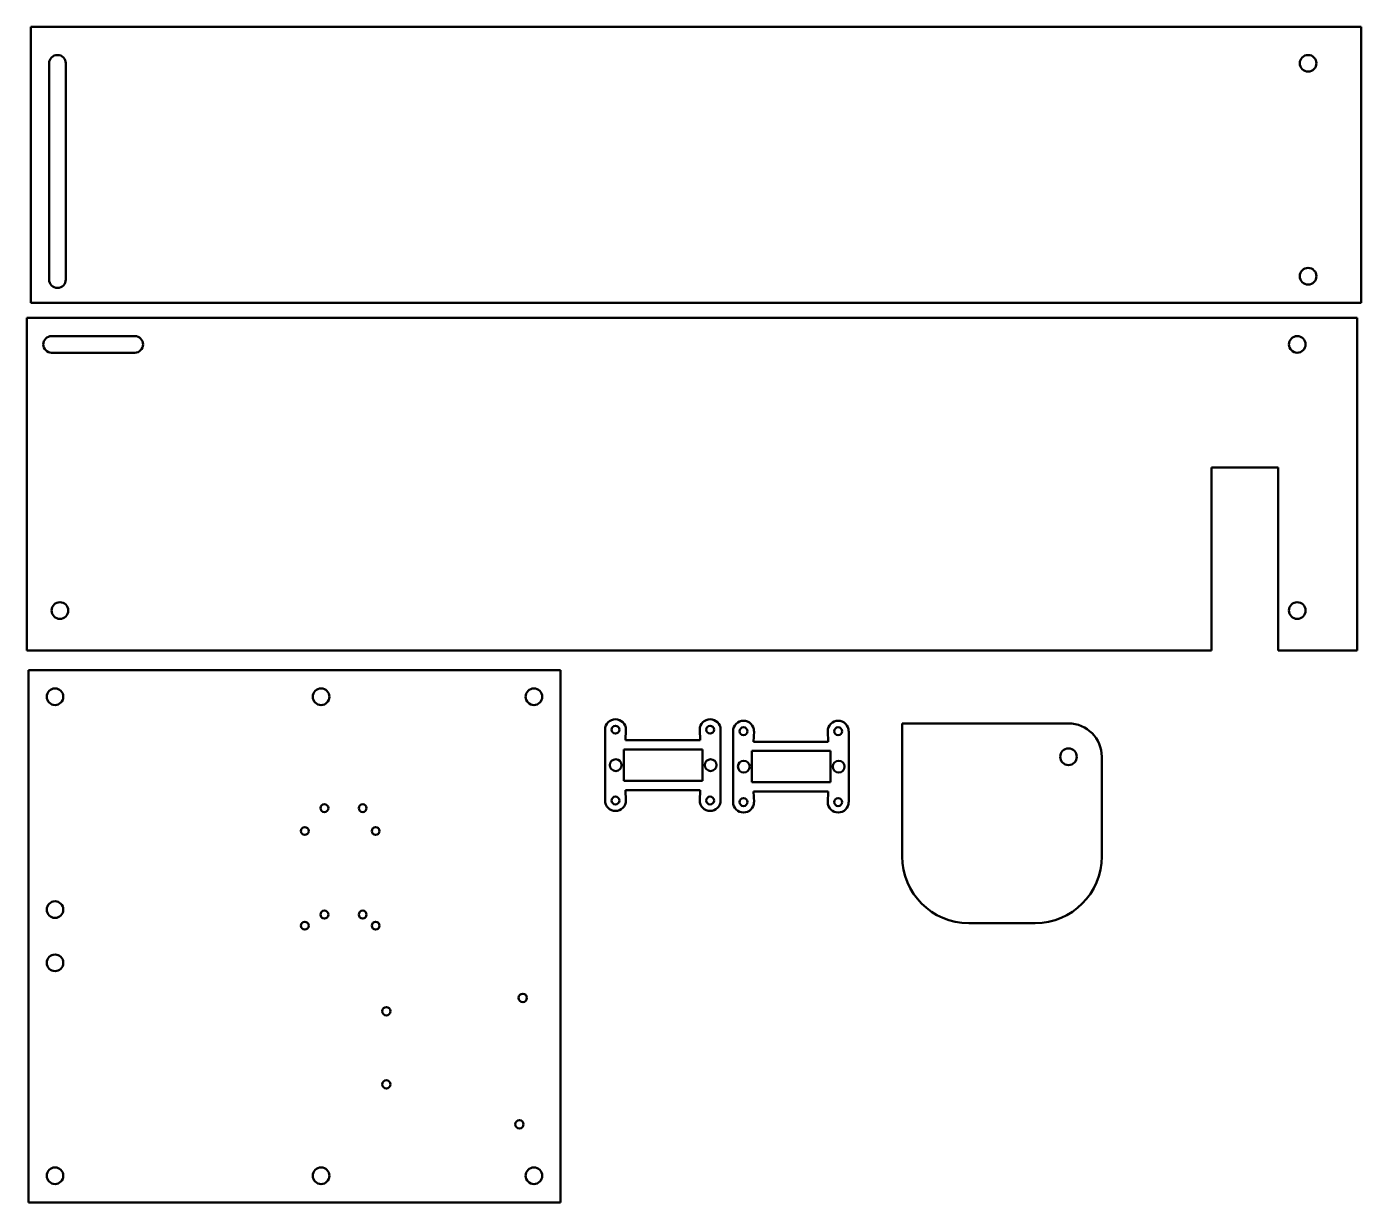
# Model space of a CAD drawing. Header units: inches. Extents: x 0.9 to 21, y 0.2 to 17.9.
import ezdxf

# ---------------------------------------------------------------- set-up
doc = ezdxf.new("R2010")
doc.units = ezdxf.units.IN
doc.header["$MEASUREMENT"] = 0
doc.layers.add('Visible (ANSI)', color=7, linetype='Continuous', lineweight=50)

msp = doc.modelspace()

# ---------------------------------------------------------------- linework, layer by layer
at = {"layer": 'Visible (ANSI)'}
for p, q in [((1.004, 17.855), (1.004, 13.705)), ((21.004, 17.855), (1.004, 17.855)), ((21.004, 13.705), (21.004, 17.855)), ((1.279, 14.055), (1.279, 17.305)), ((1.529, 17.305), (1.529, 14.055)), ((1.004, 13.705), (21.004, 13.705)), ((0.941, 13.48), (0.941, 8.48)), ((20.941, 13.48), (0.941, 13.48)), ((20.941, 8.48), (20.941, 13.48)), ((1.316, 13.205), (2.566, 13.205)), ((2.566, 12.955), (1.316, 12.955)), ((18.754, 11.23), (19.754, 11.23)), ((18.754, 8.48), (18.754, 11.23)), ((19.754, 11.23), (19.754, 8.48)), ((0.941, 8.48), (18.754, 8.48)), ((19.754, 8.48), (20.941, 8.48)), ((0.967, 8.185), (0.967, 0.185)), ((8.967, 8.185), (0.967, 8.185)), ((8.967, 0.185), (8.967, 8.185)), ((9.635, 7.289), (9.635, 6.224)), ((9.944, 7.131), (9.95, 7.289)), ((11.058, 7.289), (11.064, 7.131)), ((11.373, 6.224), (11.373, 7.289)), ((11.56, 7.266), (11.56, 6.201)), ((11.869, 7.109), (11.875, 7.266)), ((12.983, 7.266), (12.989, 7.109)), ((13.298, 6.201), (13.298, 7.266)), ((16.602, 7.383), (14.102, 7.383)), ((14.102, 7.383), (14.102, 5.383)), ((11.064, 7.131), (9.944, 7.131)), ((12.989, 7.109), (11.869, 7.109)), ((9.919, 6.993), (11.1, 6.993)), ((9.919, 6.52), (9.919, 6.993)), ((11.1, 6.993), (11.1, 6.52)), ((11.844, 6.97), (13.025, 6.97)), ((11.844, 6.498), (11.844, 6.97)), ((13.025, 6.97), (13.025, 6.498)), ((17.102, 5.383), (17.102, 6.883)), ((11.1, 6.52), (9.919, 6.52)), ((13.025, 6.498), (11.844, 6.498)), ((9.95, 6.224), (9.944, 6.381)), ((9.944, 6.381), (11.064, 6.381)), ((11.064, 6.381), (11.058, 6.224)), ((11.875, 6.201), (11.869, 6.359)), ((11.869, 6.359), (12.989, 6.359)), ((12.989, 6.359), (12.983, 6.201)), ((15.102, 4.383), (16.102, 4.383)), ((0.967, 0.185), (8.967, 0.185))]:
    msp.add_line(p, q, dxfattribs=at)
for centre, radius in [((20.204, 17.305), 0.125), ((20.204, 14.105), 0.125), ((20.041, 13.08), 0.125), ((1.441, 9.08), 0.125), ((20.041, 9.08), 0.125), ((1.367, 7.785), 0.125), ((5.367, 7.785), 0.125), ((8.567, 7.785), 0.125), ((9.792, 7.289), 0.0591), ((11.215, 7.289), 0.0591), ((11.717, 7.266), 0.0591), ((13.14, 7.266), 0.0591), ((9.796, 6.756), 0.0886), ((11.223, 6.756), 0.0886), ((11.721, 6.734), 0.0886), ((13.148, 6.734), 0.0886), ((16.602, 6.883), 0.125), ((9.792, 6.224), 0.0591), ((11.215, 6.224), 0.0591), ((11.717, 6.201), 0.0591), ((13.14, 6.201), 0.0591), ((5.417, 6.11), 0.0591), ((5.992, 6.11), 0.0591), ((5.122, 5.766), 0.0591), ((6.187, 5.766), 0.0591), ((1.367, 4.585), 0.125), ((5.417, 4.51), 0.0591), ((5.992, 4.51), 0.0591), ((5.122, 4.343), 0.0591), ((6.187, 4.343), 0.0591), ((1.367, 3.785), 0.125), ((8.398, 3.258), 0.0625), ((6.348, 3.058), 0.0625), ((6.348, 1.958), 0.0625), ((8.348, 1.358), 0.0625), ((1.367, 0.585), 0.125), ((5.367, 0.585), 0.125), ((8.567, 0.585), 0.125)]:
    msp.add_circle(centre, radius, dxfattribs=at)
for centre, radius, start, end in [((1.404, 17.305), 0.125, 0, 180), ((1.404, 14.055), 0.125, 180, 0), ((1.316, 13.08), 0.125, 90, 270), ((2.566, 13.08), 0.125, 270, 90), ((9.792, 7.289), 0.157, 0.0185, 179.9392), ((11.215, 7.289), 0.157, 0.0608, 179.9815), ((11.717, 7.266), 0.157, 0.0185, 179.9392), ((13.14, 7.266), 0.157, 0.0608, 179.9815), ((16.602, 6.883), 0.5, 0, 90), ((9.792, 6.224), 0.157, 180.0608, 359.9815), ((11.215, 6.224), 0.157, 180.0185, 359.9392), ((11.717, 6.201), 0.157, 180.0608, 359.9815), ((13.14, 6.201), 0.157, 180.0185, 359.9392), ((15.102, 5.383), 1, 180, 270), ((16.102, 5.383), 1, 270, 0)]:
    msp.add_arc(centre, radius, start, end, dxfattribs=at)

doc.saveas('drawing.dxf')
